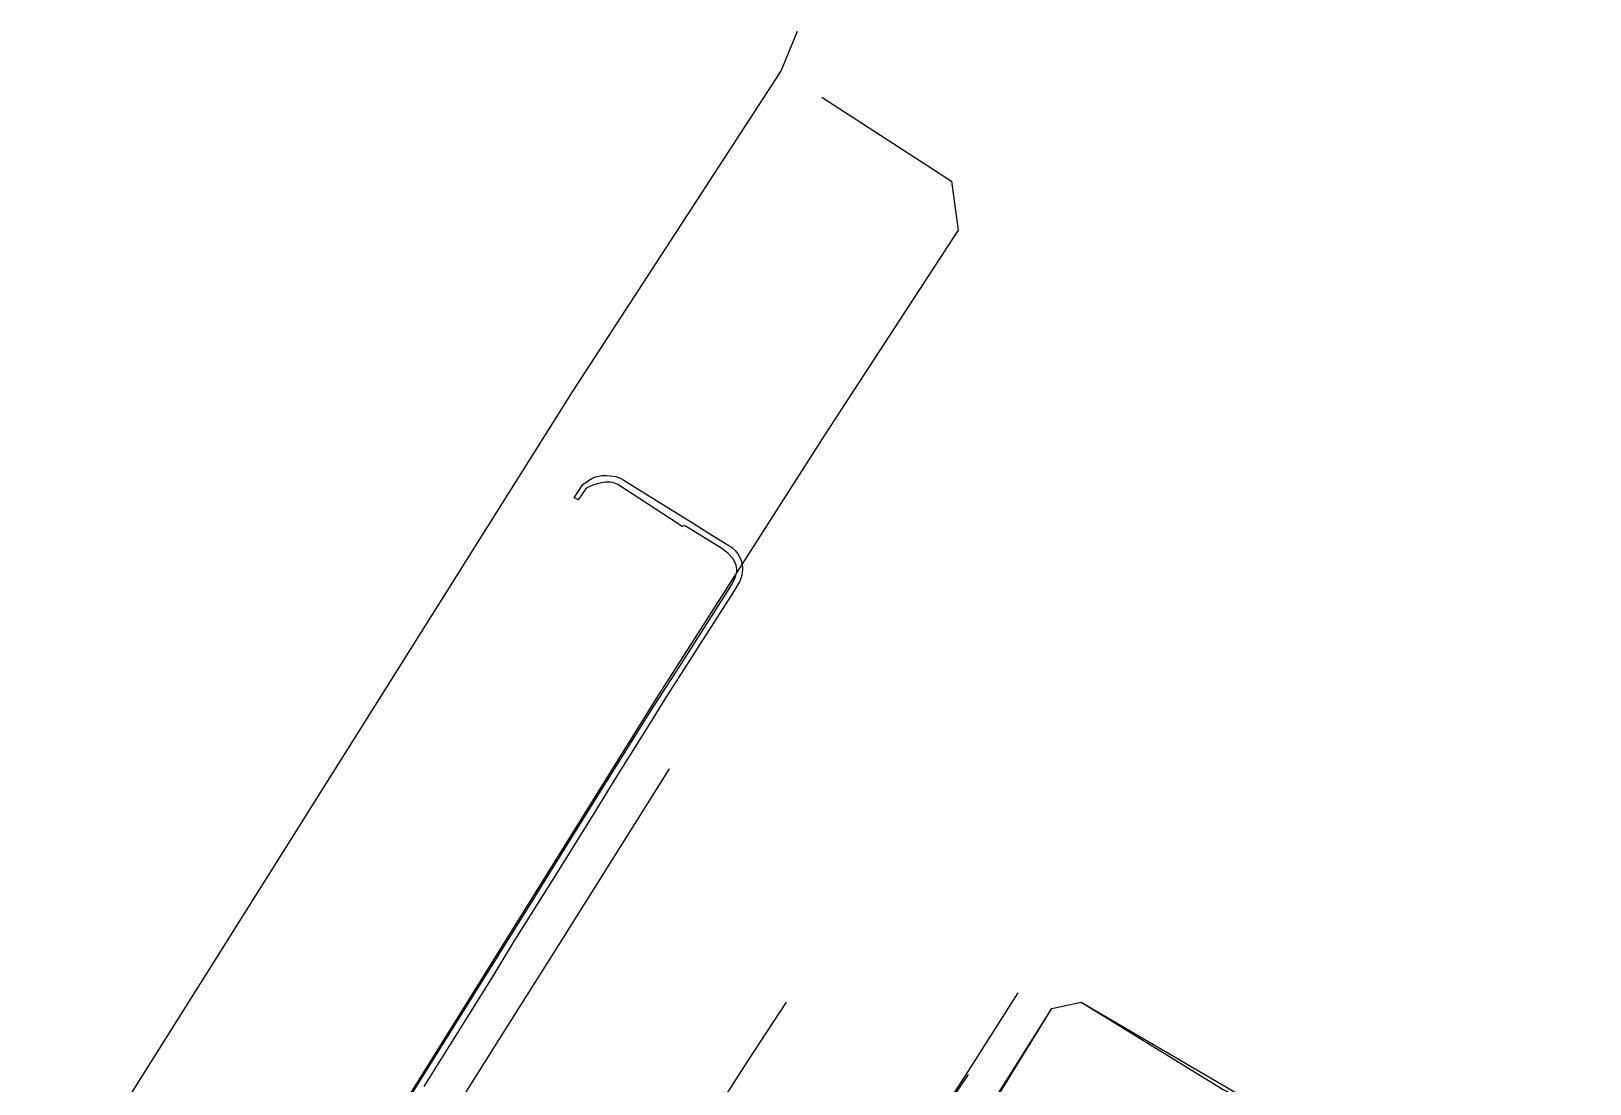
# Model space of a CAD drawing. Header units: millimetres. Extents: x -41129 to 1316437, y -893608 to 1612443.
# Drawn here: x 102373 to 390697, y 186093 to 380883 of the extents above; entities that cross this region are included whole.
import ezdxf

# ---------------------------------------------------------------- set-up
doc = ezdxf.new("R2010")
doc.units = ezdxf.units.MM
doc.header["$MEASUREMENT"] = 0

msp = doc.modelspace()

# ---------------------------------------------------------------- linework, layer by layer
at = {"flags": 128}
for points in [[(248646.671, 368647.506), (272624.836, 353150.975), (273833.88, 344028.049), (249221.544, 306317.763), (218016.333, 257407.427), (163301.731, 169476.695), (150054.067, 148186.528), (140104.315, 132197.012), (134294.437, 130429.329), (107081.642, 146703.856), (102790.203, 149271.118), (102442.686, 153879.451), (102372.841, 154805.637), (202489.85, 314166.294), (240226.418, 372208.331), (241087.11, 373531.858), (244099.353, 380882.505)], [(168107.727, 176702.427), (191819.589, 214723.474), (204993.095, 235867.162), (217118.81, 255306.672), (222690.235, 263893.669), (230947.185, 276854.836), (231977.064, 278490.668), (232586.037, 279763.479), (232890.523, 280749.46), (232890.523, 281358.976), (232783.057, 282129.833), (232138.263, 283330.937), (231314.359, 284209.357), (230114.325, 285159.484), (223551.081, 289221.053), (223300.327, 289328.614), (223049.574, 289328.614), (222780.91, 289238.98), (220452.486, 290744.841), (210901.47, 296969.966), (209992.489, 297377.804), (209459.639, 297409.176), (208550.658, 297409.176), (207296.891, 297189.571), (206293.878, 296844.478), (205290.864, 296436.64), (204883.39, 296122.919), (203566.935, 294159.921)], [(203566.935, 294159.921), (202957.963, 294482.605), (202846.111, 294554.313), (203799.412, 296052.858), (204167.866, 296632.373), (204479.297, 297027.497), (204950.099, 297396.279), (205451.606, 297765.062), (206075.931, 298103.113), (206792.369, 298400.187), (207385.989, 298564.091), (207918.2, 298635.798), (208880.274, 298666.53), (209453.425, 298615.31), (210036.81, 298553.847), (210497.377, 298451.407), (211203.58, 298205.552), (212001.897, 297795.794), (214949.528, 295972.369), (224989.257, 289728.037), (228420.644, 287588.331), (231572.971, 285631.735), (232105.182, 285262.952), (232575.985, 284791.73), (233077.491, 284166.849), (233394.771, 283603.431), (233691.581, 282927.33), (233855.338, 282312.693), (233960.245, 281767.202), (233960.245, 281295.98), (233919.306, 280691.586), (233850.221, 280192.194), (233665.994, 279577.556), (233410.123, 279014.138), (232314.996, 277139.494), (225133.344, 265963.977), (220065.664, 258100.94), (215738.89, 251081.268), (210327.223, 242471.382), (206739.915, 236616.96), (199085.542, 224215.37), (191623.071, 212366.953), (187434.307, 205539.218), (182729.484, 197915.153), (174994.511, 185627.526)], [(284916.018, 202930.021), (275608.75, 188352.969), (264647.796, 171364.05), (260421.017, 164206.399), (238727.716, 129727.732), (223894.137, 106328.953), (210710.681, 85440.302), (206709.816, 84738.093), (194491.346, 92377.224), (179595.724, 101689.864), (148278.962, 121223.906), (146858.156, 127413.373), (155195.389, 140661.825), (173198.577, 169268.95), (188229.256, 193152.335), (200028.6, 211901.236), (211373.885, 229928.882), (220462.859, 244371.645)], [(242002.769, 201206.431), (234770.753, 190084.298), (230398.138, 183265.576), (230629.536, 182671.525), (260420.972, 164205.4), (265540.511, 172643.086), (275746.088, 187848.254)], [(242002.769, 201206.431), (234770.753, 190084.298), (230398.138, 183265.576), (230629.536, 182671.525), (260420.972, 164205.4), (265540.511, 172643.086), (275746.088, 187848.254)], [(263513.294, 155842.284), (271306.918, 167783.92), (291158.326, 200005.371), (296592.941, 201200.397), (334313.618, 179149.833), (356003.768, 176200.174), (378197.358, 177320.984)], [(384949.218, 154013.395), (387677.541, 129657.264), (390696.794, 103478.133), (387317.927, 100371.39), (353951.174, 107470.144), (331064.527, 112383.806), (326518.931, 113359.9), (292704.487, 127801.4), (304920.217, 146792.764), (272676.395, 166785.276), (270937.14, 167863.686), (282673.617, 186506.314), (291158.326, 200005.371), (296592.941, 201200.397), (310523.739, 192644.066), (322858.212, 185068.767), (334313.618, 179149.833), (346031.375, 177570.522), (356003.768, 176200.174), (365928.946, 175600.748), (375870.54, 176116.729)]]:
    msp.add_lwpolyline(points, dxfattribs=at)

doc.saveas('drawing.dxf')
